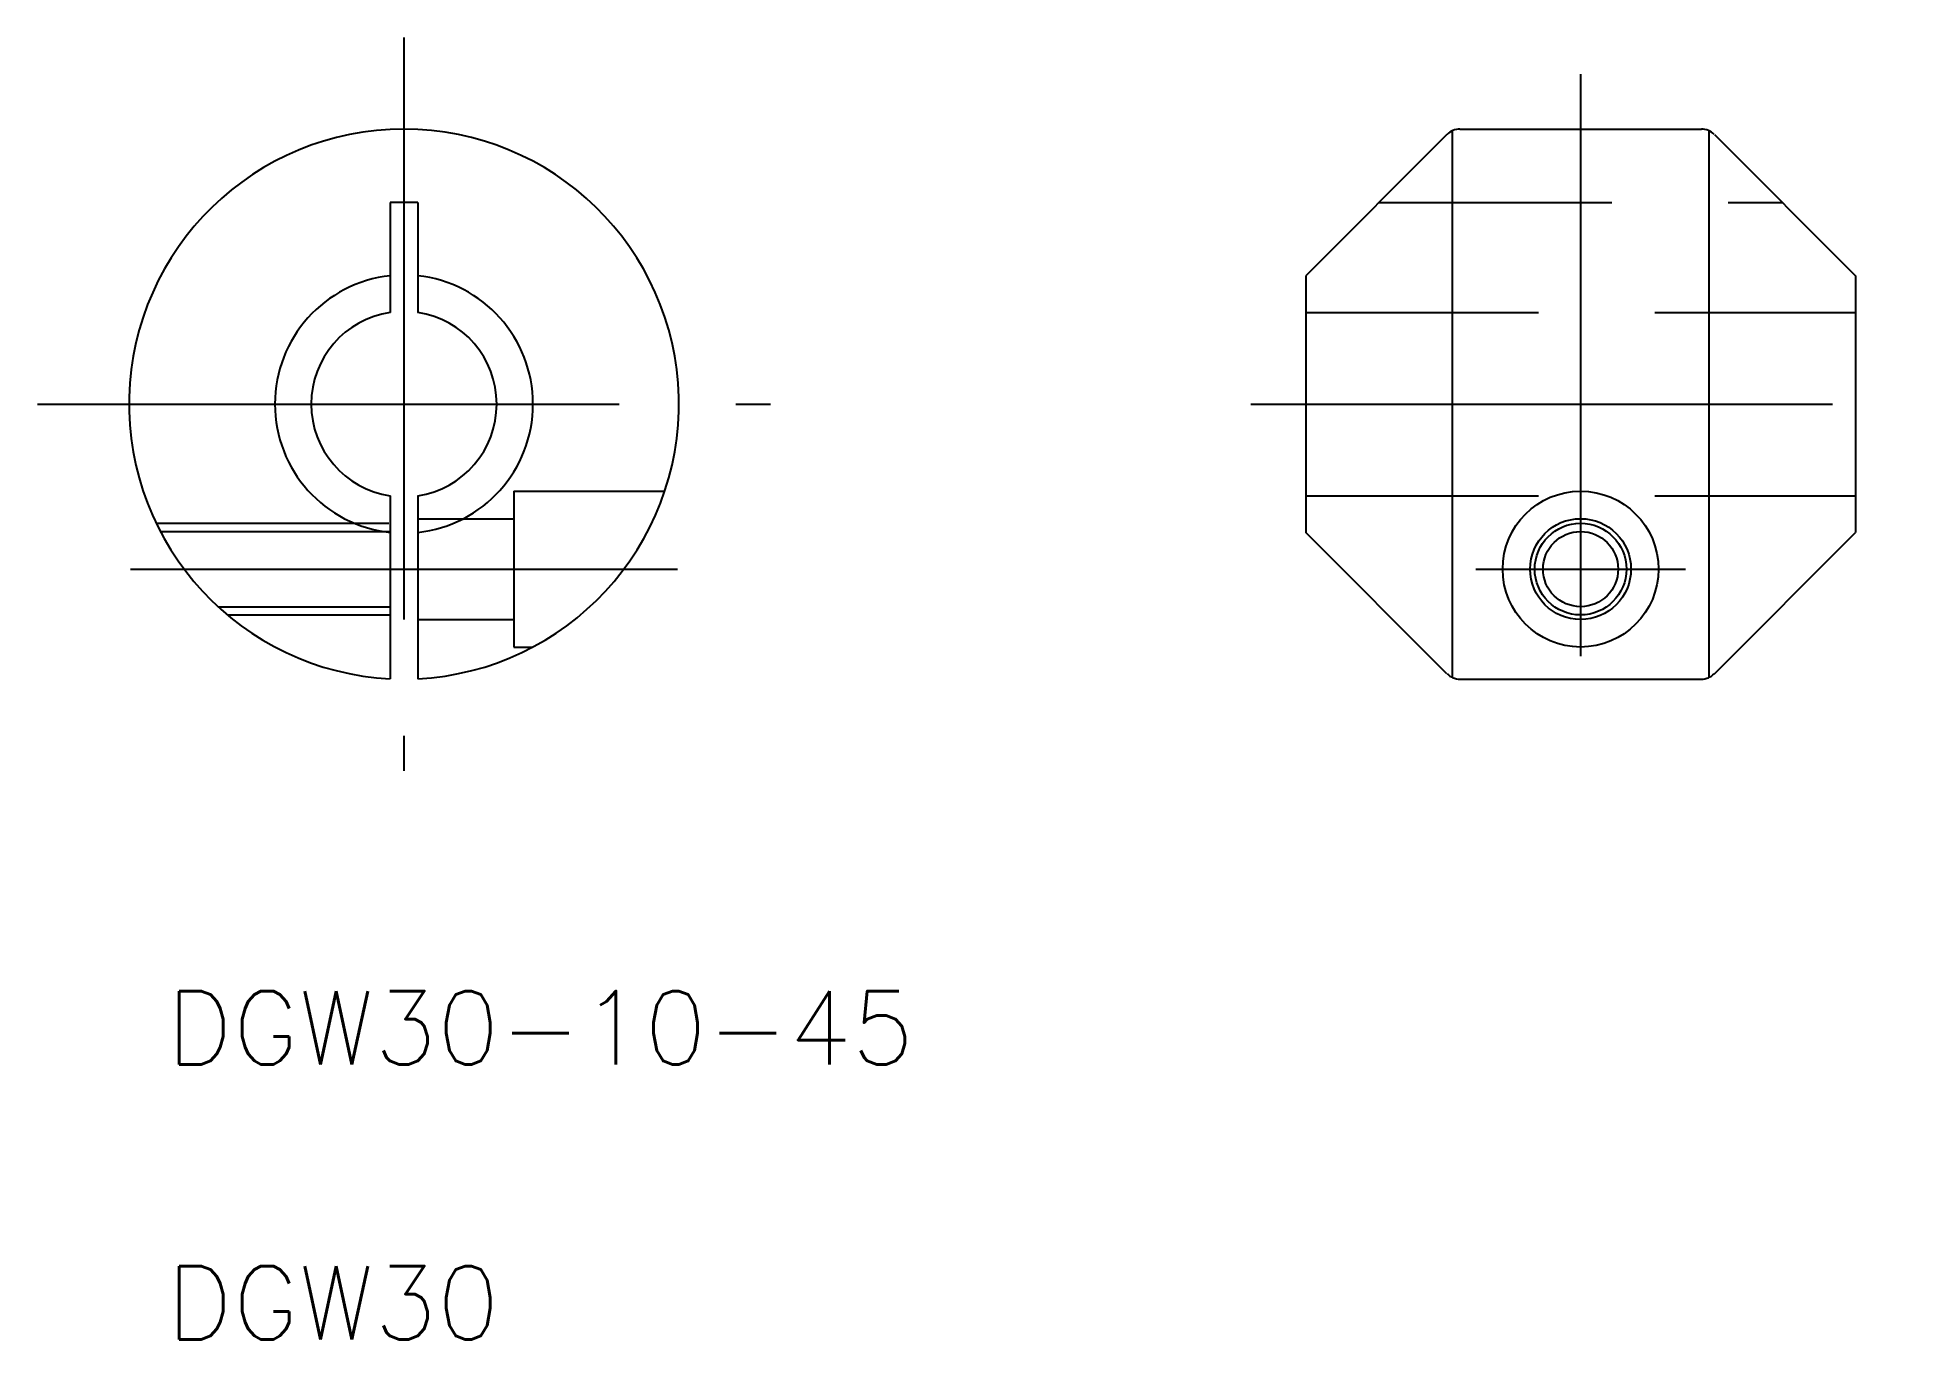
# Model space of a CAD drawing. Extents: x 58 to 161, y 67 to 138.
import ezdxf

# ---------------------------------------------------------------- set-up
doc = ezdxf.new("R2010")
doc.units = 0
doc.linetypes.add('CENTER', pattern=[50.8, 31.75, -6.35, 6.35, -6.35])
doc.linetypes.add('DASHED', pattern=[19.05, 12.7, -6.35])
doc.layers.get('0').update_dxf_attribs({"linetype": 'CONTINUOUS'})
doc.layers.add('CENTER', color=1, linetype='CENTER')
doc.styles.get("Standard").update_dxf_attribs({"font": 'txt.shx'})

msp = doc.modelspace()

# ---------------------------------------------------------------- linework, layer by layer
at = {"color": 7, "linetype": 'CONTINUOUS'}
for p, q in [((135.39, 133.17), (127.68, 125.47)), ((135.68, 133.38), (135.68, 103.56)), ((136.1, 133.47), (149.27, 133.47)), ((149.68, 133.38), (149.68, 103.56)), ((149.98, 133.17), (157.68, 125.47)), ((77.73, 129.47), (77.73, 123.47)), ((79.23, 129.47), (77.73, 129.47)), ((79.23, 129.47), (79.23, 123.47)), ((79.23, 126.41), (79.23, 126.41)), ((79.23, 125.41), (79.23, 125.41)), ((127.68, 125.47), (127.68, 111.47)), ((157.68, 125.47), (157.68, 111.47)), ((77.73, 113.47), (77.73, 103.49)), ((79.23, 113.47), (79.23, 103.49)), ((135.39, 103.76), (127.68, 111.47)), ((149.98, 103.76), (157.68, 111.47)), ((136.1, 103.47), (149.27, 103.47))]:
    msp.add_line(p, q, dxfattribs=at)
at = {"color": 3, "linetype": 'DASHED'}
for p, q in [((131.68, 129.47), (153.68, 129.47)), ((127.68, 123.47), (157.68, 123.47)), ((84.48, 113.72), (84.48, 105.22)), ((127.68, 113.47), (157.68, 113.47)), ((64.96, 111.97), (77.73, 111.97)), ((65.19, 111.52), (77.73, 111.52)), ((79.23, 112.22), (84.48, 112.22)), ((68.34, 107.42), (77.73, 107.42)), ((68.85, 106.97), (77.73, 106.97)), ((79.23, 106.72), (84.48, 106.72))]:
    msp.add_line(p, q, dxfattribs=at)
at = {"color": 3, "linetype": 'CONTINUOUS'}
for p, q in [((84.48, 113.72), (92.71, 113.72)), ((84.48, 105.22), (85.51, 105.22))]:
    msp.add_line(p, q, dxfattribs=at)
at = {"color": 7, "linetype": 'CONTINUOUS'}
for radius in [4.25, 2.75, 2.05]:
    msp.add_circle((142.68, 109.47), radius, dxfattribs=at)
at = {"color": 3, "linetype": 'CONTINUOUS'}
msp.add_circle((142.68, 109.47), 2.5, dxfattribs=at)
at = {"color": 7, "linetype": 'CONTINUOUS'}
for centre, radius, start, end in [((78.48, 118.47), 15, 272.866, 267.134), ((136.1, 132.47), 1, 90, 135), ((149.27, 132.47), 1, 45, 90), ((78.48, 118.47), 7.04, 96.1155, 263.8845), ((78.48, 118.47), 7.04, 276.1155, 83.8845), ((78.48, 118.47), 5.06, 98.5308, 261.4692), ((78.48, 118.47), 5.06, 278.5308, 81.4692), ((136.1, 104.47), 1, 225, 270), ((149.27, 104.47), 1, 270, 315)]:
    msp.add_arc(centre, radius, start, end, dxfattribs=at)
at = {"layer": 'CENTER', "color": 1, "linetype": 'CENTER'}
for p, q in [((78.48, 138.47), (78.48, 98.47)), ((142.68, 136.47), (142.68, 100.47)), ((58.48, 118.47), (98.48, 118.47)), ((124.68, 118.47), (160.68, 118.47)), ((63.56, 109.47), (93.4, 109.47)), ((136.97, 109.47), (148.4, 109.47))]:
    msp.add_line(p, q, dxfattribs=at)

# ---------------------------------------------------------------- texts
at = {"color": 7, "linetype": 'CONTINUOUS'}
for s, p in [('DGW30-10-45', (65.53, 82.45)), ('DGW30', (65.53, 67.45))]:
    msp.add_text(s, height=4, dxfattribs=at).set_placement(p)

doc.saveas('drawing.dxf')
